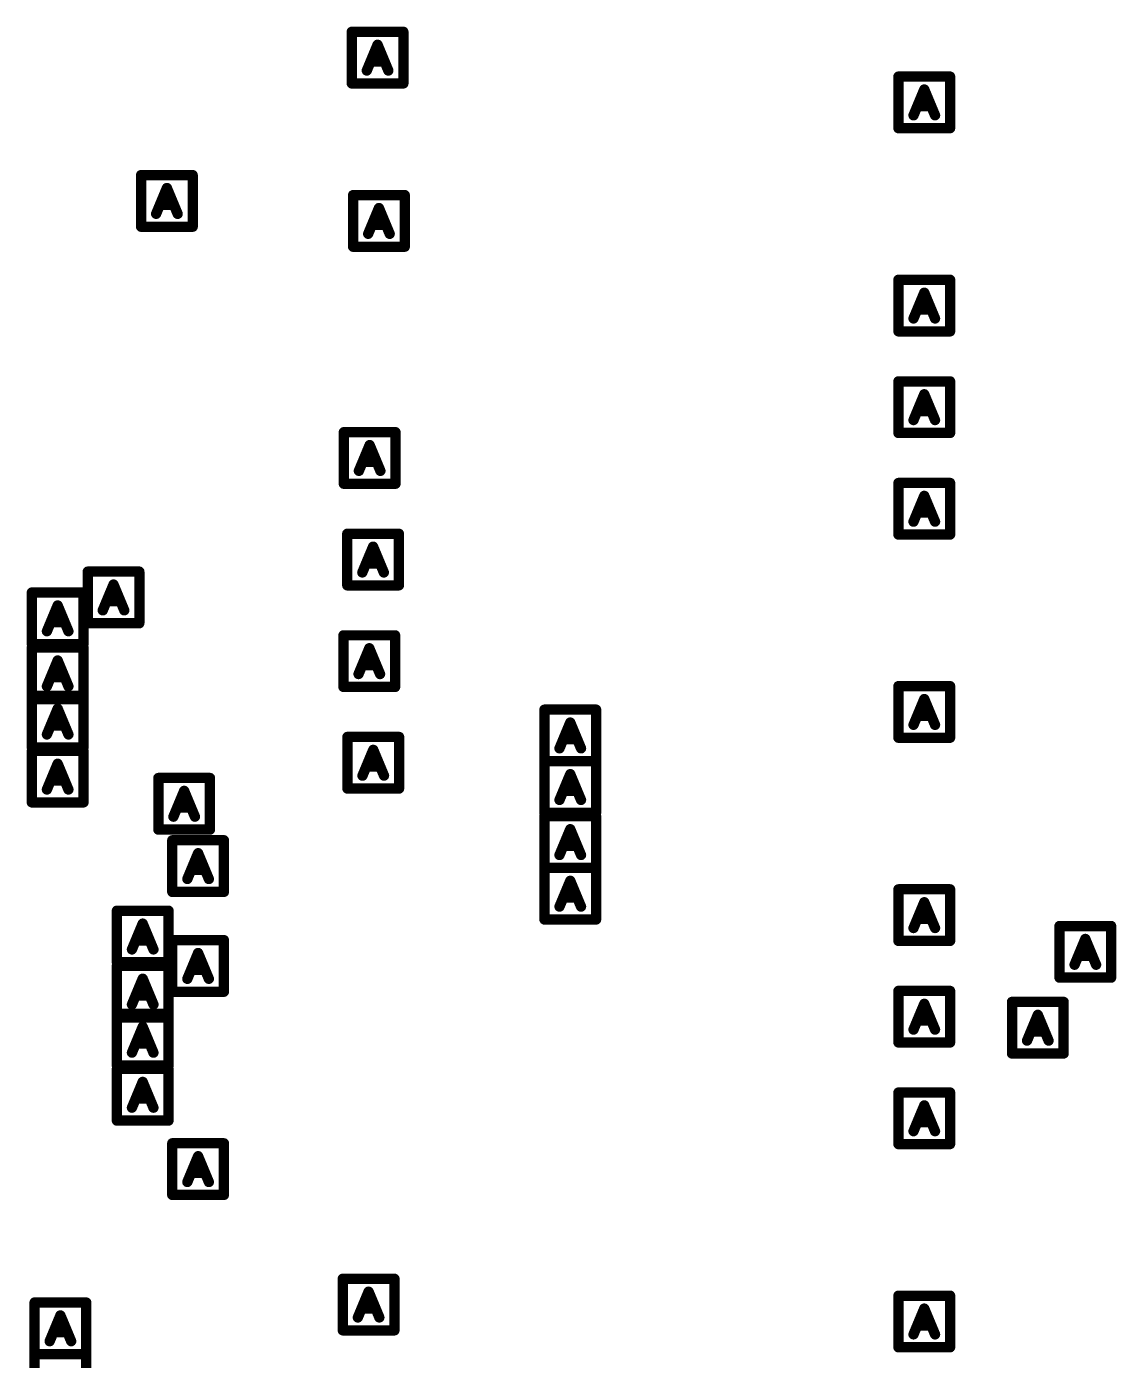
# Model space of a CAD drawing. Extents: x -14.2 to 19.9, y -5.2 to 16.9.
# Drawn here: x 1.66 to 2.293, y 2.601 to 3.377 of the extents above; entities that cross this region are included whole.
import ezdxf

# ---------------------------------------------------------------- set-up
doc = ezdxf.new("R2010")
doc.units = 0
doc.layers.get('0').update_dxf_attribs({"linetype": 'CONTINUOUS'})
doc.layers.add('FAB', color=2, linetype='CONTINUOUS')

# ---------------------------------------------------------------- blocks, each defined once
blk = doc.blocks.new('ROUND_1')
at = {"const_width": 0.003}
blk.add_lwpolyline([(-0.0015, 0, 1), (0.0015, 0, 1)], format="xyb", close=True, dxfattribs=at)

msp = doc.modelspace()

# ---------------------------------------------------------------- linework, layer by layer
at = {"layer": 'FAB', "const_width": 0.006}
for points in [[(1.8486, 3.34365), (1.8486, 3.37365)], [(1.8486, 3.37365), (1.8786, 3.37365)], [(1.8786, 3.37365), (1.8786, 3.34365)], [(1.85735, 3.35115), (1.8636, 3.36615)], [(1.8636, 3.36615), (1.86985, 3.35115)], [(1.8676, 3.3564), (1.8596, 3.3564)], [(2.16623, 3.31763), (2.16623, 3.34763)], [(2.16623, 3.34763), (2.19623, 3.34763)], [(2.19623, 3.34763), (2.19623, 3.31763)], [(1.8786, 3.34365), (1.8486, 3.34365)], [(2.17498, 3.32513), (2.18123, 3.34013)], [(2.18123, 3.34013), (2.18748, 3.32513)], [(2.18523, 3.33038), (2.17723, 3.33038)], [(2.19623, 3.31763), (2.16623, 3.31763)], [(1.7262, 3.26035), (1.7262, 3.29035)], [(1.7262, 3.29035), (1.7562, 3.29035)], [(1.7562, 3.29035), (1.7562, 3.26035)], [(1.73495, 3.26785), (1.7412, 3.28285)], [(1.7412, 3.28285), (1.74745, 3.26785)], [(1.8494, 3.24873), (1.8494, 3.27873)], [(1.8494, 3.27873), (1.8794, 3.27873)], [(1.8794, 3.27873), (1.8794, 3.24873)], [(1.7452, 3.2731), (1.7372, 3.2731)], [(1.85815, 3.25623), (1.8644, 3.27123)], [(1.8644, 3.27123), (1.87065, 3.25623)], [(1.8684, 3.26148), (1.8604, 3.26148)], [(1.7562, 3.26035), (1.7262, 3.26035)], [(1.8794, 3.24873), (1.8494, 3.24873)], [(2.16623, 3.19952), (2.16623, 3.22952)], [(2.16623, 3.22952), (2.19623, 3.22952)], [(2.19623, 3.22952), (2.19623, 3.19952)], [(2.17498, 3.20702), (2.18123, 3.22202)], [(2.18123, 3.22202), (2.18748, 3.20702)], [(2.18523, 3.21227), (2.17723, 3.21227)], [(2.19623, 3.19952), (2.16623, 3.19952)], [(2.16623, 3.14047), (2.16623, 3.17047)], [(2.16623, 3.17047), (2.19623, 3.17047)], [(2.19623, 3.17047), (2.19623, 3.14047)], [(2.17498, 3.14797), (2.18123, 3.16297)], [(2.18123, 3.16297), (2.18748, 3.14797)], [(2.18523, 3.15322), (2.17723, 3.15322)], [(1.844, 3.11094), (1.844, 3.14094)], [(1.844, 3.14094), (1.874, 3.14094)], [(1.874, 3.14094), (1.874, 3.11094)], [(2.19623, 3.14047), (2.16623, 3.14047)], [(1.85275, 3.11844), (1.859, 3.13344)], [(1.859, 3.13344), (1.86525, 3.11844)], [(1.863, 3.12369), (1.855, 3.12369)], [(1.874, 3.11094), (1.844, 3.11094)], [(2.16623, 3.08141), (2.16623, 3.11141)], [(2.16623, 3.11141), (2.19623, 3.11141)], [(2.19623, 3.11141), (2.19623, 3.08141)], [(2.17498, 3.08891), (2.18123, 3.10391)], [(2.18123, 3.10391), (2.18748, 3.08891)], [(2.18523, 3.09416), (2.17723, 3.09416)], [(1.846, 3.05188), (1.846, 3.08188)], [(1.846, 3.08188), (1.876, 3.08188)], [(1.876, 3.08188), (1.876, 3.05188)], [(2.19623, 3.08141), (2.16623, 3.08141)], [(1.85475, 3.05938), (1.861, 3.07438)], [(1.861, 3.07438), (1.86725, 3.05938)], [(1.6952, 3.02986), (1.6952, 3.05986)], [(1.6952, 3.05986), (1.7252, 3.05986)], [(1.7252, 3.05986), (1.7252, 3.02986)], [(1.865, 3.06463), (1.857, 3.06463)], [(1.70395, 3.03736), (1.7102, 3.05236)], [(1.7102, 3.05236), (1.71645, 3.03736)], [(1.876, 3.05188), (1.846, 3.05188)], [(1.66275, 3.01771), (1.66275, 3.04771)], [(1.66275, 3.04771), (1.69275, 3.04771)], [(1.69275, 3.04771), (1.69275, 3.01771)], [(1.6715, 3.02521), (1.67775, 3.04021)], [(1.67775, 3.04021), (1.684, 3.02521)], [(1.7142, 3.04261), (1.7062, 3.04261)], [(1.68175, 3.03046), (1.67375, 3.03046)], [(1.7252, 3.02986), (1.6952, 3.02986)], [(1.8438, 2.99283), (1.8438, 3.02283)], [(1.8438, 3.02283), (1.8738, 3.02283)], [(1.8738, 3.02283), (1.8738, 2.99283)], [(1.69275, 3.01771), (1.66275, 3.01771)], [(1.66275, 2.98571), (1.66275, 3.01571)], [(1.66275, 3.01571), (1.69275, 3.01571)], [(1.69275, 3.01571), (1.69275, 2.98571)], [(1.85255, 3.00033), (1.8588, 3.01533)], [(1.8588, 3.01533), (1.86505, 3.00033)], [(1.6715, 2.99321), (1.67775, 3.00821)], [(1.67775, 3.00821), (1.684, 2.99321)], [(1.8628, 3.00558), (1.8548, 3.00558)], [(1.68175, 2.99846), (1.67375, 2.99846)], [(1.8738, 2.99283), (1.8438, 2.99283)], [(2.16623, 2.9633), (2.16623, 2.9933)], [(2.16623, 2.9933), (2.19623, 2.9933)], [(2.19623, 2.9933), (2.19623, 2.9633)], [(1.66275, 2.95771), (1.66275, 2.98771)], [(1.66275, 2.98771), (1.69275, 2.98771)], [(1.69275, 2.98571), (1.66275, 2.98571)], [(1.69275, 2.98771), (1.69275, 2.95771)], [(2.17498, 2.9708), (2.18123, 2.9858)], [(2.18123, 2.9858), (2.18748, 2.9708)], [(1.6715, 2.96521), (1.67775, 2.98021)], [(1.67775, 2.98021), (1.684, 2.96521)], [(1.96056, 2.94964), (1.96056, 2.97964)], [(1.96056, 2.97964), (1.99056, 2.97964)], [(1.99056, 2.97964), (1.99056, 2.94964)], [(2.18523, 2.97605), (2.17723, 2.97605)], [(1.68175, 2.97046), (1.67375, 2.97046)], [(1.96931, 2.95714), (1.97556, 2.97214)], [(1.97556, 2.97214), (1.98181, 2.95714)], [(1.8461, 2.93377), (1.8461, 2.96377)], [(1.8461, 2.96377), (1.8761, 2.96377)], [(1.8761, 2.96377), (1.8761, 2.93377)], [(1.97956, 2.96239), (1.97156, 2.96239)], [(2.19623, 2.9633), (2.16623, 2.9633)], [(1.69275, 2.95771), (1.66275, 2.95771)], [(1.66275, 2.92571), (1.66275, 2.95571)], [(1.66275, 2.95571), (1.69275, 2.95571)], [(1.69275, 2.95571), (1.69275, 2.92571)], [(1.85485, 2.94127), (1.8611, 2.95627)], [(1.8611, 2.95627), (1.86735, 2.94127)], [(1.6715, 2.93321), (1.67775, 2.94821)], [(1.67775, 2.94821), (1.684, 2.93321)], [(1.8651, 2.94652), (1.8571, 2.94652)], [(1.99056, 2.94964), (1.96056, 2.94964)], [(1.96056, 2.91964), (1.96056, 2.94964)], [(1.96056, 2.94964), (1.99056, 2.94964)], [(1.99056, 2.94964), (1.99056, 2.91964)], [(1.68175, 2.93846), (1.67375, 2.93846)], [(1.73624, 2.90991), (1.73624, 2.93991)], [(1.73624, 2.93991), (1.76624, 2.93991)], [(1.76624, 2.93991), (1.76624, 2.90991)], [(1.96931, 2.92714), (1.97556, 2.94214)], [(1.97556, 2.94214), (1.98181, 2.92714)], [(1.74499, 2.91741), (1.75124, 2.93241)], [(1.75124, 2.93241), (1.75749, 2.91741)], [(1.8761, 2.93377), (1.8461, 2.93377)], [(1.97956, 2.93239), (1.97156, 2.93239)], [(1.69275, 2.92571), (1.66275, 2.92571)], [(1.75524, 2.92266), (1.74724, 2.92266)], [(1.99056, 2.91964), (1.96056, 2.91964)], [(1.96056, 2.88764), (1.96056, 2.91764)], [(1.96056, 2.91764), (1.99056, 2.91764)], [(1.99056, 2.91764), (1.99056, 2.88764)], [(1.76624, 2.90991), (1.73624, 2.90991)], [(1.96931, 2.89514), (1.97556, 2.91014)], [(1.97556, 2.91014), (1.98181, 2.89514)], [(1.74434, 2.87369), (1.74434, 2.90369)], [(1.74434, 2.90369), (1.77434, 2.90369)], [(1.77434, 2.90369), (1.77434, 2.87369)], [(1.97956, 2.90039), (1.97156, 2.90039)], [(1.75309, 2.88119), (1.75934, 2.89619)], [(1.75934, 2.89619), (1.76559, 2.88119)], [(1.76334, 2.88644), (1.75534, 2.88644)], [(1.96056, 2.85764), (1.96056, 2.88764)], [(1.96056, 2.88764), (1.99056, 2.88764)], [(1.99056, 2.88764), (1.96056, 2.88764)], [(1.99056, 2.88764), (1.99056, 2.85764)], [(1.77434, 2.87369), (1.74434, 2.87369)], [(1.96931, 2.86514), (1.97556, 2.88014)], [(1.97556, 2.88014), (1.98181, 2.86514)], [(2.16623, 2.84519), (2.16623, 2.87519)], [(2.16623, 2.87519), (2.19623, 2.87519)], [(2.19623, 2.87519), (2.19623, 2.84519)], [(1.97956, 2.87039), (1.97156, 2.87039)], [(2.17498, 2.85269), (2.18123, 2.86769)], [(2.18123, 2.86769), (2.18748, 2.85269)], [(1.71215, 2.83275), (1.71215, 2.86275)], [(1.71215, 2.86275), (1.74215, 2.86275)], [(1.74215, 2.86275), (1.74215, 2.83275)], [(2.18523, 2.85794), (2.17723, 2.85794)], [(1.7209, 2.84025), (1.72715, 2.85525)], [(1.72715, 2.85525), (1.7334, 2.84025)], [(1.99056, 2.85764), (1.96056, 2.85764)], [(2.2598, 2.82385), (2.2598, 2.85385)], [(2.2598, 2.85385), (2.2898, 2.85385)], [(2.2898, 2.85385), (2.2898, 2.82385)], [(1.73115, 2.8455), (1.72315, 2.8455)], [(1.74434, 2.81566), (1.74434, 2.84566)], [(1.74434, 2.84566), (1.77434, 2.84566)], [(1.77434, 2.84566), (1.77434, 2.81566)], [(2.19623, 2.84519), (2.16623, 2.84519)], [(2.26855, 2.83135), (2.2748, 2.84635)], [(2.2748, 2.84635), (2.28105, 2.83135)], [(1.75309, 2.82316), (1.75934, 2.83816)], [(1.75934, 2.83816), (1.76559, 2.82316)], [(2.2788, 2.8366), (2.2708, 2.8366)], [(1.74215, 2.83275), (1.71215, 2.83275)], [(1.71215, 2.80075), (1.71215, 2.83075)], [(1.71215, 2.83075), (1.74215, 2.83075)], [(1.74215, 2.83075), (1.74215, 2.80075)], [(1.76334, 2.82841), (1.75534, 2.82841)], [(1.7209, 2.80825), (1.72715, 2.82325)], [(1.72715, 2.82325), (1.7334, 2.80825)], [(2.2898, 2.82385), (2.2598, 2.82385)], [(1.73115, 2.8135), (1.72315, 2.8135)], [(1.77434, 2.81566), (1.74434, 2.81566)], [(2.16623, 2.78614), (2.16623, 2.81614)], [(2.16623, 2.81614), (2.19623, 2.81614)], [(2.19623, 2.81614), (2.19623, 2.78614)], [(2.17498, 2.79364), (2.18123, 2.80864)], [(2.18123, 2.80864), (2.18748, 2.79364)], [(2.2322, 2.77975), (2.2322, 2.80975)], [(2.2322, 2.80975), (2.2622, 2.80975)], [(2.2622, 2.80975), (2.2622, 2.77975)], [(1.71215, 2.77275), (1.71215, 2.80275)], [(1.71215, 2.80275), (1.74215, 2.80275)], [(1.74215, 2.80075), (1.71215, 2.80075)], [(1.74215, 2.80275), (1.74215, 2.77275)], [(2.18523, 2.79889), (2.17723, 2.79889)], [(2.24095, 2.78725), (2.2472, 2.80225)], [(2.2472, 2.80225), (2.25345, 2.78725)], [(1.7209, 2.78025), (1.72715, 2.79525)], [(1.72715, 2.79525), (1.7334, 2.78025)], [(2.2512, 2.7925), (2.2432, 2.7925)], [(1.73115, 2.7855), (1.72315, 2.7855)], [(2.19623, 2.78614), (2.16623, 2.78614)], [(1.74215, 2.77275), (1.71215, 2.77275)], [(2.2622, 2.77975), (2.2322, 2.77975)], [(1.71215, 2.74075), (1.71215, 2.77075)], [(1.71215, 2.77075), (1.74215, 2.77075)], [(1.74215, 2.77075), (1.74215, 2.74075)], [(1.7209, 2.74825), (1.72715, 2.76325)], [(1.72715, 2.76325), (1.7334, 2.74825)], [(2.16623, 2.72708), (2.16623, 2.75708)], [(2.16623, 2.75708), (2.19623, 2.75708)], [(2.19623, 2.75708), (2.19623, 2.72708)], [(1.73115, 2.7535), (1.72315, 2.7535)], [(2.17498, 2.73458), (2.18123, 2.74958)], [(2.18123, 2.74958), (2.18748, 2.73458)], [(1.74215, 2.74075), (1.71215, 2.74075)], [(2.18523, 2.73983), (2.17723, 2.73983)], [(1.74434, 2.69755), (1.74434, 2.72755)], [(1.74434, 2.72755), (1.77434, 2.72755)], [(1.77434, 2.72755), (1.77434, 2.69755)], [(2.19623, 2.72708), (2.16623, 2.72708)], [(1.75309, 2.70505), (1.75934, 2.72005)], [(1.75934, 2.72005), (1.76559, 2.70505)], [(1.76334, 2.7103), (1.75534, 2.7103)], [(1.77434, 2.69755), (1.74434, 2.69755)], [(1.8434, 2.61881), (1.8434, 2.64881)], [(1.8434, 2.64881), (1.8734, 2.64881)], [(1.8734, 2.64881), (1.8734, 2.61881)], [(1.85215, 2.62631), (1.8584, 2.64131)], [(1.8584, 2.64131), (1.86465, 2.62631)], [(1.66435, 2.605), (1.66435, 2.635)], [(1.66435, 2.635), (1.69435, 2.635)], [(1.69435, 2.635), (1.69435, 2.605)], [(2.16623, 2.60897), (2.16623, 2.63897)], [(2.16623, 2.63897), (2.19623, 2.63897)], [(2.19623, 2.63897), (2.19623, 2.60897)], [(1.6731, 2.6125), (1.67935, 2.6275)], [(1.67935, 2.6275), (1.6856, 2.6125)], [(1.8624, 2.63156), (1.8544, 2.63156)], [(2.17498, 2.61647), (2.18123, 2.63147)], [(2.18123, 2.63147), (2.18748, 2.61647)], [(1.68335, 2.61775), (1.67535, 2.61775)], [(1.8734, 2.61881), (1.8434, 2.61881)], [(2.18523, 2.62172), (2.17723, 2.62172)], [(1.66435, 2.575), (1.66435, 2.605)], [(1.66435, 2.605), (1.69435, 2.605)], [(1.69435, 2.605), (1.66435, 2.605)], [(1.69435, 2.605), (1.69435, 2.575)], [(2.19623, 2.60897), (2.16623, 2.60897)]]:
    msp.add_lwpolyline(points, dxfattribs=at)

# ---------------------------------------------------------------- block references
at = {"layer": 'FAB'}
for p in [(1.8486, 3.37365), (1.8486, 3.37365), (1.8786, 3.37365), (1.8786, 3.37365), (1.8636, 3.36615), (1.8636, 3.36615), (1.8596, 3.3564), (1.8676, 3.3564), (1.85735, 3.35115), (1.86985, 3.35115), (2.16623, 3.34763), (2.16623, 3.34763), (2.19623, 3.34763), (2.19623, 3.34763), (1.8486, 3.34365), (1.8486, 3.34365), (1.8786, 3.34365), (1.8786, 3.34365), (2.18123, 3.34013), (2.18123, 3.34013), (2.17498, 3.32513), (2.17723, 3.33038), (2.18523, 3.33038), (2.18748, 3.32513), (2.16623, 3.31763), (2.16623, 3.31763), (2.19623, 3.31763), (2.19623, 3.31763), (1.7262, 3.29035), (1.7262, 3.29035), (1.7562, 3.29035), (1.7562, 3.29035), (1.7412, 3.28285), (1.7412, 3.28285), (1.8494, 3.27873), (1.8494, 3.27873), (1.8794, 3.27873), (1.8794, 3.27873), (1.7372, 3.2731), (1.7452, 3.2731), (1.8644, 3.27123), (1.8644, 3.27123), (1.73495, 3.26785), (1.74745, 3.26785), (1.8604, 3.26148), (1.8684, 3.26148), (1.7262, 3.26035), (1.7262, 3.26035), (1.7562, 3.26035), (1.7562, 3.26035), (1.85815, 3.25623), (1.87065, 3.25623), (1.8494, 3.24873), (1.8494, 3.24873), (1.8794, 3.24873), (1.8794, 3.24873), (2.16623, 3.22952), (2.16623, 3.22952), (2.19623, 3.22952), (2.19623, 3.22952), (2.18123, 3.22202), (2.18123, 3.22202), (2.17498, 3.20702), (2.17723, 3.21227), (2.18523, 3.21227), (2.18748, 3.20702), (2.16623, 3.19952), (2.16623, 3.19952), (2.19623, 3.19952), (2.19623, 3.19952), (2.16623, 3.17047), (2.16623, 3.17047), (2.19623, 3.17047), (2.19623, 3.17047), (2.18123, 3.16297), (2.18123, 3.16297), (2.17723, 3.15322), (2.18523, 3.15322), (2.17498, 3.14797), (2.18748, 3.14797), (1.844, 3.14094), (1.844, 3.14094), (1.874, 3.14094), (1.874, 3.14094), (2.16623, 3.14047), (2.16623, 3.14047), (2.19623, 3.14047), (2.19623, 3.14047), (1.859, 3.13344), (1.859, 3.13344), (1.855, 3.12369), (1.863, 3.12369), (1.85275, 3.11844), (1.86525, 3.11844), (1.844, 3.11094), (1.844, 3.11094), (1.874, 3.11094), (1.874, 3.11094), (2.16623, 3.11141), (2.16623, 3.11141), (2.19623, 3.11141), (2.19623, 3.11141), (2.18123, 3.10391), (2.18123, 3.10391), (2.17723, 3.09416), (2.18523, 3.09416), (2.17498, 3.08891), (2.18748, 3.08891), (1.846, 3.08188), (1.846, 3.08188), (1.876, 3.08188), (1.876, 3.08188), (2.16623, 3.08141), (2.16623, 3.08141), (2.19623, 3.08141), (2.19623, 3.08141), (1.861, 3.07438), (1.861, 3.07438), (1.6952, 3.05986), (1.6952, 3.05986), (1.7252, 3.05986), (1.7252, 3.05986), (1.85475, 3.05938), (1.857, 3.06463), (1.865, 3.06463), (1.86725, 3.05938), (1.7102, 3.05236), (1.7102, 3.05236), (1.846, 3.05188), (1.846, 3.05188), (1.876, 3.05188), (1.876, 3.05188), (1.66275, 3.04771), (1.66275, 3.04771), (1.69275, 3.04771), (1.69275, 3.04771), (1.67775, 3.04021), (1.67775, 3.04021), (1.70395, 3.03736), (1.7062, 3.04261), (1.7142, 3.04261), (1.71645, 3.03736), (1.67375, 3.03046), (1.68175, 3.03046), (1.6952, 3.02986), (1.6952, 3.02986), (1.7252, 3.02986), (1.7252, 3.02986), (1.6715, 3.02521), (1.684, 3.02521), (1.8438, 3.02283), (1.8438, 3.02283), (1.8738, 3.02283), (1.8738, 3.02283), (1.66275, 3.01771), (1.66275, 3.01771), (1.66275, 3.01571), (1.66275, 3.01571), (1.69275, 3.01771), (1.69275, 3.01771), (1.69275, 3.01571), (1.69275, 3.01571), (1.8588, 3.01533), (1.8588, 3.01533), (1.67775, 3.00821), (1.67775, 3.00821), (1.8548, 3.00558), (1.8628, 3.00558), (1.67375, 2.99846), (1.68175, 2.99846), (1.85255, 3.00033), (1.86505, 3.00033), (1.6715, 2.99321), (1.684, 2.99321), (1.8438, 2.99283), (1.8438, 2.99283), (1.8738, 2.99283), (1.8738, 2.99283), (2.16623, 2.9933), (2.16623, 2.9933), (2.19623, 2.9933), (2.19623, 2.9933), (1.66275, 2.98771), (1.66275, 2.98771), (1.66275, 2.98571), (1.66275, 2.98571), (1.69275, 2.98771), (1.69275, 2.98771), (1.69275, 2.98571), (1.69275, 2.98571), (2.18123, 2.9858), (2.18123, 2.9858), (1.67775, 2.98021), (1.67775, 2.98021), (1.96056, 2.97964), (1.96056, 2.97964), (1.99056, 2.97964), (1.99056, 2.97964), (2.17723, 2.97605), (2.18523, 2.97605), (1.67375, 2.97046), (1.68175, 2.97046), (1.97556, 2.97214), (1.97556, 2.97214), (2.17498, 2.9708), (2.18748, 2.9708), (1.6715, 2.96521), (1.684, 2.96521), (1.8461, 2.96377), (1.8461, 2.96377), (1.8761, 2.96377), (1.8761, 2.96377), (1.97156, 2.96239), (1.97956, 2.96239), (2.16623, 2.9633), (2.16623, 2.9633), (2.19623, 2.9633), (2.19623, 2.9633), (1.66275, 2.95771), (1.66275, 2.95771), (1.66275, 2.95571), (1.66275, 2.95571), (1.69275, 2.95771), (1.69275, 2.95771), (1.69275, 2.95571), (1.69275, 2.95571), (1.8611, 2.95627), (1.8611, 2.95627), (1.96931, 2.95714), (1.98181, 2.95714), (1.67775, 2.94821), (1.67775, 2.94821), (1.8571, 2.94652), (1.8651, 2.94652), (1.96056, 2.94964), (1.96056, 2.94964), (1.96056, 2.94964), (1.96056, 2.94964), (1.99056, 2.94964), (1.99056, 2.94964), (1.99056, 2.94964), (1.99056, 2.94964), (1.67375, 2.93846), (1.68175, 2.93846), (1.73624, 2.93991), (1.73624, 2.93991), (1.76624, 2.93991), (1.76624, 2.93991), (1.85485, 2.94127), (1.86735, 2.94127), (1.97556, 2.94214), (1.97556, 2.94214), (1.6715, 2.93321), (1.684, 2.93321), (1.75124, 2.93241), (1.75124, 2.93241), (1.8461, 2.93377), (1.8461, 2.93377), (1.8761, 2.93377), (1.8761, 2.93377), (1.97156, 2.93239), (1.97956, 2.93239), (1.66275, 2.92571), (1.66275, 2.92571), (1.69275, 2.92571), (1.69275, 2.92571), (1.74724, 2.92266), (1.75524, 2.92266), (1.96931, 2.92714), (1.98181, 2.92714), (1.74499, 2.91741), (1.75749, 2.91741), (1.96056, 2.91964), (1.96056, 2.91964), (1.96056, 2.91764), (1.96056, 2.91764), (1.99056, 2.91964), (1.99056, 2.91964), (1.99056, 2.91764), (1.99056, 2.91764), (1.73624, 2.90991), (1.73624, 2.90991), (1.76624, 2.90991), (1.76624, 2.90991), (1.97556, 2.91014), (1.97556, 2.91014), (1.74434, 2.90369), (1.74434, 2.90369), (1.77434, 2.90369), (1.77434, 2.90369), (1.97156, 2.90039), (1.97956, 2.90039), (1.75934, 2.89619), (1.75934, 2.89619), (1.96931, 2.89514), (1.98181, 2.89514), (1.75309, 2.88119), (1.75534, 2.88644), (1.76334, 2.88644), (1.76559, 2.88119), (1.96056, 2.88764), (1.96056, 2.88764), (1.96056, 2.88764), (1.96056, 2.88764), (1.99056, 2.88764), (1.99056, 2.88764), (1.99056, 2.88764), (1.99056, 2.88764), (1.74434, 2.87369), (1.74434, 2.87369), (1.77434, 2.87369), (1.77434, 2.87369), (1.97556, 2.88014), (1.97556, 2.88014), (2.16623, 2.87519), (2.16623, 2.87519), (2.19623, 2.87519), (2.19623, 2.87519), (1.97156, 2.87039), (1.97956, 2.87039), (2.18123, 2.86769), (2.18123, 2.86769), (1.71215, 2.86275), (1.71215, 2.86275), (1.74215, 2.86275), (1.74215, 2.86275), (1.96931, 2.86514), (1.98181, 2.86514), (2.17723, 2.85794), (2.18523, 2.85794), (1.72715, 2.85525), (1.72715, 2.85525), (1.96056, 2.85764), (1.96056, 2.85764), (1.99056, 2.85764), (1.99056, 2.85764), (2.17498, 2.85269), (2.18748, 2.85269), (2.2598, 2.85385), (2.2598, 2.85385), (2.2898, 2.85385), (2.2898, 2.85385), (1.72315, 2.8455), (1.73115, 2.8455), (1.74434, 2.84566), (1.74434, 2.84566), (1.77434, 2.84566), (1.77434, 2.84566), (2.16623, 2.84519), (2.16623, 2.84519), (2.19623, 2.84519), (2.19623, 2.84519), (2.2748, 2.84635), (2.2748, 2.84635), (1.7209, 2.84025), (1.7334, 2.84025), (1.75934, 2.83816), (1.75934, 2.83816), (2.2708, 2.8366), (2.2788, 2.8366), (1.71215, 2.83275), (1.71215, 2.83275), (1.71215, 2.83075), (1.71215, 2.83075), (1.74215, 2.83275), (1.74215, 2.83275), (1.74215, 2.83075), (1.74215, 2.83075), (1.75534, 2.82841), (1.76334, 2.82841), (2.26855, 2.83135), (2.28105, 2.83135), (1.72715, 2.82325), (1.72715, 2.82325), (1.75309, 2.82316), (1.76559, 2.82316), (2.2598, 2.82385), (2.2598, 2.82385), (2.2898, 2.82385), (2.2898, 2.82385), (1.72315, 2.8135), (1.73115, 2.8135), (1.74434, 2.81566), (1.74434, 2.81566), (1.77434, 2.81566), (1.77434, 2.81566), (2.16623, 2.81614), (2.16623, 2.81614), (2.19623, 2.81614), (2.19623, 2.81614), (1.7209, 2.80825), (1.7334, 2.80825), (2.18123, 2.80864), (2.18123, 2.80864), (2.2322, 2.80975), (2.2322, 2.80975), (2.2622, 2.80975), (2.2622, 2.80975), (1.71215, 2.80275), (1.71215, 2.80275), (1.71215, 2.80075), (1.71215, 2.80075), (1.74215, 2.80275), (1.74215, 2.80275), (1.74215, 2.80075), (1.74215, 2.80075), (2.17723, 2.79889), (2.18523, 2.79889), (2.2472, 2.80225), (2.2472, 2.80225), (1.72715, 2.79525), (1.72715, 2.79525), (2.17498, 2.79364), (2.18748, 2.79364), (2.2432, 2.7925), (2.2512, 2.7925), (1.7209, 2.78025), (1.72315, 2.7855), (1.73115, 2.7855), (1.7334, 2.78025), (2.16623, 2.78614), (2.16623, 2.78614), (2.19623, 2.78614), (2.19623, 2.78614), (2.24095, 2.78725), (2.25345, 2.78725), (1.71215, 2.77275), (1.71215, 2.77275), (1.74215, 2.77275), (1.74215, 2.77275), (2.2322, 2.77975), (2.2322, 2.77975), (2.2622, 2.77975), (2.2622, 2.77975), (1.71215, 2.77075), (1.71215, 2.77075), (1.74215, 2.77075), (1.74215, 2.77075), (1.72715, 2.76325), (1.72715, 2.76325), (2.16623, 2.75708), (2.16623, 2.75708), (2.19623, 2.75708), (2.19623, 2.75708), (1.72315, 2.7535), (1.73115, 2.7535), (2.18123, 2.74958), (2.18123, 2.74958), (1.7209, 2.74825), (1.7334, 2.74825), (1.71215, 2.74075), (1.71215, 2.74075), (1.74215, 2.74075), (1.74215, 2.74075), (2.17498, 2.73458), (2.17723, 2.73983), (2.18523, 2.73983), (2.18748, 2.73458), (1.74434, 2.72755), (1.74434, 2.72755), (1.77434, 2.72755), (1.77434, 2.72755), (2.16623, 2.72708), (2.16623, 2.72708), (2.19623, 2.72708), (2.19623, 2.72708), (1.75934, 2.72005), (1.75934, 2.72005), (1.75309, 2.70505), (1.75534, 2.7103), (1.76334, 2.7103), (1.76559, 2.70505), (1.74434, 2.69755), (1.74434, 2.69755), (1.77434, 2.69755), (1.77434, 2.69755), (1.8434, 2.64881), (1.8434, 2.64881), (1.8734, 2.64881), (1.8734, 2.64881), (1.8584, 2.64131), (1.8584, 2.64131), (1.66435, 2.635), (1.66435, 2.635), (1.69435, 2.635), (1.69435, 2.635), (2.16623, 2.63897), (2.16623, 2.63897), (2.19623, 2.63897), (2.19623, 2.63897), (1.67935, 2.6275), (1.67935, 2.6275), (1.85215, 2.62631), (1.8544, 2.63156), (1.8624, 2.63156), (1.86465, 2.62631), (2.18123, 2.63147), (2.18123, 2.63147), (1.67535, 2.61775), (1.68335, 2.61775), (1.8434, 2.61881), (1.8434, 2.61881), (1.8734, 2.61881), (1.8734, 2.61881), (2.17723, 2.62172), (2.18523, 2.62172), (1.6731, 2.6125), (1.6856, 2.6125), (2.17498, 2.61647), (2.18748, 2.61647), (1.66435, 2.605), (1.66435, 2.605), (1.66435, 2.605), (1.66435, 2.605), (1.69435, 2.605), (1.69435, 2.605), (1.69435, 2.605), (1.69435, 2.605), (2.16623, 2.60897), (2.16623, 2.60897), (2.19623, 2.60897), (2.19623, 2.60897)]:
    msp.add_blockref('ROUND_1', p, dxfattribs=at)

doc.saveas('drawing.dxf')
